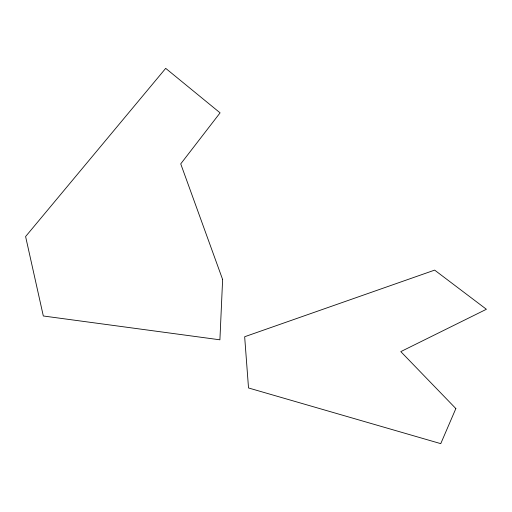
<?xml version="1.0" encoding="UTF-8"?>
<svg xmlns="http://www.w3.org/2000/svg" width="512" height="512" viewBox="0 0 512 512"><rect width="100%" height="100%" fill="white"/><g stroke="black" fill="none" stroke-linecap="round" stroke-linejoin="round"><path stroke-width="0.77" d="M222.624 279.501L219.904 339.808L43.322 315.987L25.6 236.544L165.702 68.352L220.083 112.858L180.736 163.872L222.624 279.501M455.859 408.57L440.755 443.648L248.518 387.968L244.659 336.742L434.643 270.118L486.4 309.274L400.8 351.616L455.859 408.57"/></g></svg>
